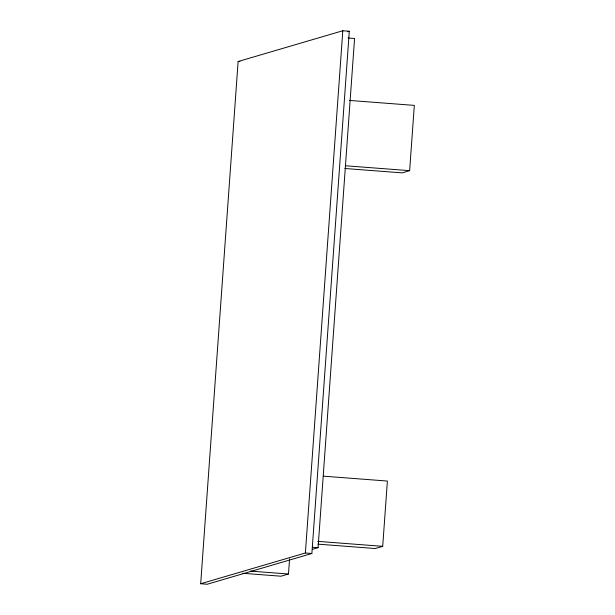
<?xml version="1.0" encoding="UTF-8"?>
<svg xmlns="http://www.w3.org/2000/svg" width="615" height="615" viewBox="0 0 615 615"><rect width="100%" height="100%" fill="white"/><g stroke="black" fill="none" stroke-linecap="round" stroke-linejoin="round"><path stroke-width="0.92" d="M200.682 583.75L238.12 61.508L342.809 30.75L349.305 31.25L311.867 553.492L207.178 584.25L200.682 583.75L305.378 553L311.867 553.492M242.825 573.295L281.009 576.209L288.481 574.01L289.573 558.874M305.378 553L342.809 30.75M312.551 549.303L318.078 547.681L354.578 38.491L348.09 37.992M317.955 544.152L375.227 548.526L382.707 546.328L387.389 481.053L323.436 476.164M344.884 168.487L402.156 172.869L409.636 170.67L414.318 105.388L349.405 100.429M347.467 31.788L349.305 31.25M238.12 61.508L239.973 61.646M345.684 165.781L409.636 170.67M317.801 541.369L382.707 546.328M312.512 547.258L318.078 547.681M250.305 571.097L288.481 574.01"/></g></svg>
